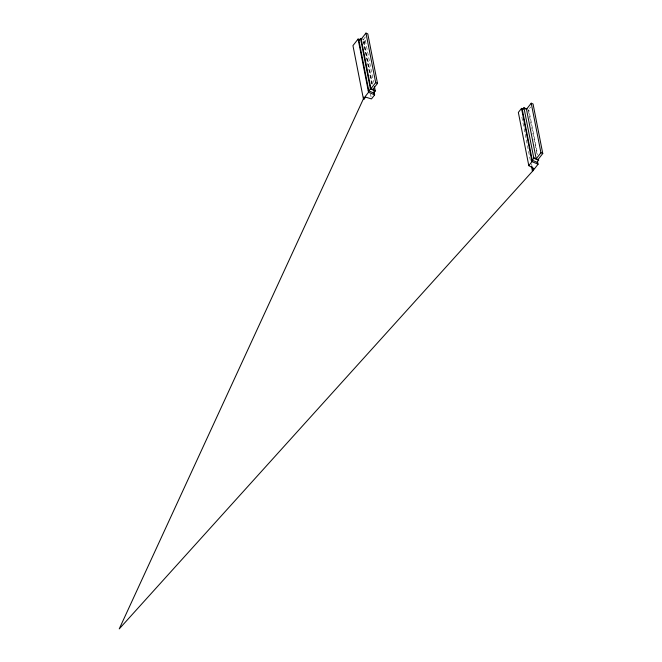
<?xml version="1.0" encoding="UTF-8"?>
<svg xmlns="http://www.w3.org/2000/svg" width="662" height="662" viewBox="0 0 662 662"><rect width="100%" height="100%" fill="white"/><g stroke="black" fill="none" stroke-linecap="round" stroke-linejoin="round"><path stroke-width="0.5" stroke-dasharray="3.31 2.48" d="M365.416 36.907L363.041 39.935L365.482 40.978M371.928 83.917L363.81 42.533L365.391 40.514L362.95 39.48M536.832 153.518L528.301 110.049L530.676 107.012M527.771 111.191L528.822 109.842L537.643 154.792M528.301 110.049L528.913 110.306M363.81 42.533L364.414 42.79M531.545 163.746L531.942 165.757M521.871 117.273L530.345 160.469M365.391 40.514L373.616 82.427M364.191 41.632L372.541 84.173M363.239 40.953L371.771 84.422M370.48 93.905L371.076 96.917"/><path stroke-width="0.99" d="M359.838 39.786L358.092 39.05L352.954 45.612L363.397 98.861L119.234 628.9L532.927 170.779L538.065 164.209L537.751 162.587L531.652 160.005M360.509 38.437L370.414 88.907L368.833 90.926L358.928 40.465L360.509 38.437L362.139 39.132M365.962 33.1L375.677 82.642L370.935 88.7L361.212 39.166L365.962 33.1L367.791 33.878L377.505 83.412L372.764 89.478M358.092 39.05L368.535 92.291L363.397 98.861L364.009 99.118L365.59 97.099L371.473 98.928L374.634 94.873L373.922 91.24M373.707 92.994L375.288 90.975L374.411 86.465M523.27 109.114L521.524 108.378L518.354 112.424L528.806 165.665L533.903 168.496L532.314 170.515L532.927 170.779L532.14 166.758M523.94 107.774L533.845 158.243L532.265 160.262L522.359 109.793L523.94 107.774L527.192 109.156M531.222 103.206L540.937 152.748L536.195 158.814L526.472 109.271L531.222 103.206L533.051 103.984L542.766 153.526L538.024 159.583M528.806 165.665L531.967 161.619L521.524 108.378M537.139 162.331L538.628 159.848L533.754 157.779M360.6 38.901L361.212 39.166M524.031 108.237L526.472 109.271M358.324 40.2L358.928 40.465M521.755 109.536L522.359 109.793M375.677 82.642L377.505 83.412M540.937 152.748L542.766 153.526M370.323 88.443L375.197 90.512M370.414 88.907L375.288 90.975M533.845 158.243L538.719 160.312M368.221 90.669L374.32 93.259M368.535 92.291L374.634 94.873M531.967 161.619L538.065 164.209M531.528 166.501L532.314 170.515M363.612 97.107L364.009 99.118"/></g></svg>
